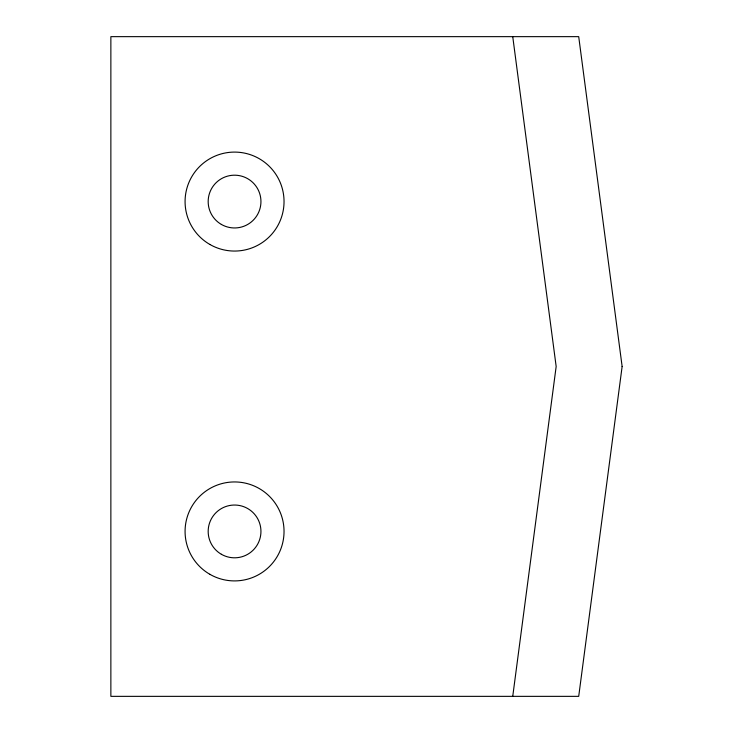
<?xml version="1.0" encoding="UTF-8"?>
<svg xmlns="http://www.w3.org/2000/svg" width="733" height="733" viewBox="0 0 733 733"><rect width="100%" height="100%" fill="white"/><g stroke="black" fill="none" stroke-linecap="round" stroke-linejoin="round"><path stroke-width="1.1" d="M512.743 696.35L556.164 366.5L512.743 36.65M622.134 366.5L578.713 696.35L110.866 696.35L110.866 36.65L578.713 36.65L622.134 366.5M209.821 574.278A49.477 49.477 0 0 0 284.038 531.425A49.477 49.477 0 0 0 209.821 488.572A49.477 49.477 0 0 0 209.821 574.278M209.821 244.428A49.477 49.477 0 0 0 284.038 201.575A49.477 49.477 0 0 0 209.821 158.722A49.477 49.477 0 0 0 209.821 244.428M221.366 224.426A26.388 26.388 0 0 0 260.948 201.575A26.388 26.388 0 0 0 221.366 178.724A26.388 26.388 0 0 0 221.366 224.426M221.366 554.276A26.388 26.388 0 0 0 260.948 531.425A26.388 26.388 0 0 0 221.366 508.574A26.388 26.388 0 0 0 221.366 554.276"/></g></svg>
